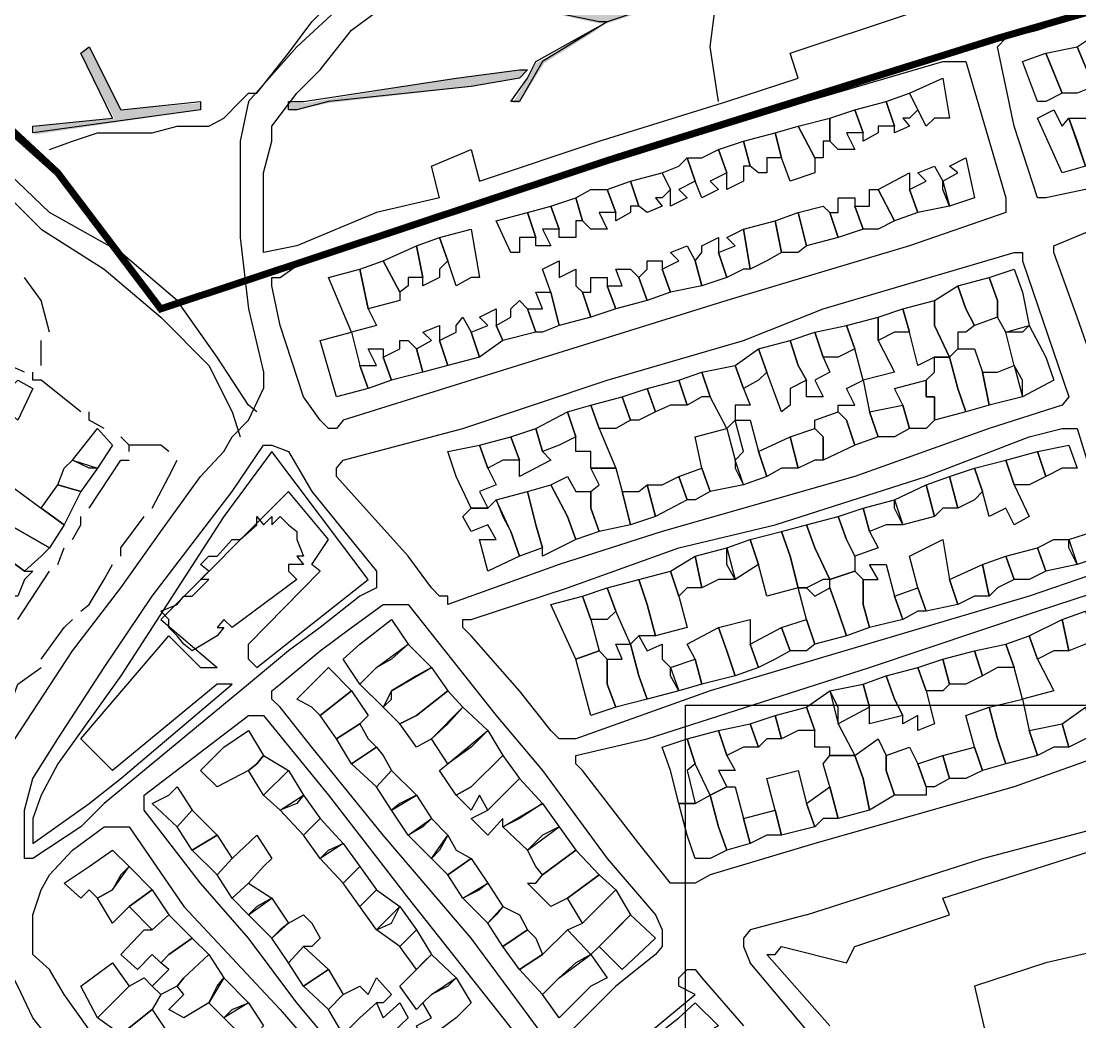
# Model space of a CAD drawing. Header units: millimetres. Extents: x -3588 to 75209, y -3737 to 38254.
# Drawn here: x 27799.5 to 27979.5, y 18723.9 to 18894.1 of the extents above; entities that cross this region are included whole.
import ezdxf

# ---------------------------------------------------------------- set-up
doc = ezdxf.new("R2010")
doc.units = ezdxf.units.MM
doc.layers.add('H', color=250, linetype='Continuous')
doc.layers.add('P', color=253, linetype='Continuous')

msp = doc.modelspace()

# ---------------------------------------------------------------- hatches: boundary and pattern name
at = {"layer": 'H', "linetype": 'Continuous'}
for points in [[(27868.094, 18900.499), (27872.047, 18900.499), (27897.733, 18895.138), (27900.566, 18895.138), (27918.058, 18900.499), (27937.262, 18906.149), (27938.671, 18906.149), (27944.032, 18906.149), (27946.576, 18906.149), (27960.116, 18907.269), (27977.912, 18910.085), (27984.681, 18911.51), (27988.634, 18911.51), (27987.226, 18910.085), (27968.309, 18907.269), (27956.163, 18906.149), (27945.44, 18904.724), (27938.671, 18906.149), (27937.262, 18906.149), (27919.466, 18900.499), (27899.141, 18893.714), (27888.419, 18886.944), (27884.194, 18880.175), (27883.058, 18880.175), (27885.602, 18884.4), (27887.011, 18886.944), (27899.141, 18893.714), (27897.733, 18893.714), (27872.047, 18899.363), (27868.094, 18899.363), (27868.094, 18900.499), (27868.094, 18900.499)], [(27801.759, 18874.813), (27801.759, 18876.222), (27815.314, 18877.63), (27809.665, 18888.352), (27811.073, 18889.761), (27816.434, 18879.038), (27829.989, 18880.175), (27829.989, 18879.038), (27801.759, 18874.813), (27801.759, 18874.813)], [(27844.953, 18879.038), (27844.953, 18880.175), (27847.769, 18880.175), (27873.455, 18884.4), (27884.194, 18885.824), (27885.602, 18885.824), (27884.194, 18884.4), (27876.288, 18882.991), (27851.722, 18880.175), (27846.361, 18879.038), (27844.953, 18879.038), (27844.953, 18879.038)]]:
    msp.add_hatch(color=256, dxfattribs=at).paths.add_polyline_path(points)

# ---------------------------------------------------------------- linework, layer by layer
msp.add_lwpolyline([(27912.41, 18777.795), (29501.621, 18777.795), (29501.621, 17962.799), (27912.41, 17962.799)], close=True)
at = {"layer": 'P'}
for points in [[(27924.843, 19065.914), (27924.843, 19063.369), (27922.299, 19052.359), (27915.241, 19024.144), (27908.456, 18995.625), (27903.094, 18972.484), (27899.141, 18956.384), (27897.733, 18946.798), (27896.325, 18942.845), (27892.372, 18936.06), (27885.602, 18926.473), (27873.455, 18912.918), (27861.037, 18903.316), (27846.361, 18889.761), (27838.167, 18880.447), (27836.759, 18873.677), (27836.759, 18857.305), (27838.167, 18845.174), (27840.712, 18834.436), (27840.712, 18831.619)], [(27870.639, 18864.075), (27869.23, 18869.436), (27876, 18872.269), (27877.408, 18866.907), (27897.733, 18873.677), (27919.466, 18880.447), (27931.613, 18884.4), (27930.205, 18888.641), (27950.529, 18895.41), (27957.299, 18897.955), (27961.54, 18899.363), (27983.273, 18906.149), (27985.817, 18902.196), (27985.817, 18900.771), (27995.404, 18904.724), (28010.367, 18908.965), (28019.681, 18911.51), (28038.598, 18918.279), (28048.2, 18921.096)], [(27973.671, 18864.075), (27972.262, 18864.075), (27968.309, 18876.222), (27965.493, 18889.761), (27966.901, 18891.185), (27972.262, 18892.593), (27992.587, 18899.363), (28019.681, 18907.557), (28041.414, 18914.326), (28051.017, 18916.871), (28052.153, 18916.871), (28053.561, 18915.735), (28063.163, 18892.593), (28063.163, 18891.185), (28061.739, 18891.185), (28061.739, 18889.761), (28041.414, 18884.4), (28006.142, 18873.677), (27980.44, 18865.499), (27973.671, 18864.075)], [(27987.226, 18910.085), (27968.309, 18907.557), (27956.163, 18906.149), (27945.168, 18904.724), (27938.382, 18906.149), (27936.974, 18906.149), (27919.466, 18900.771), (27899.141, 18894.002), (27888.131, 18887.232), (27884.194, 18880.447), (27882.77, 18880.447), (27885.602, 18884.4), (27887.011, 18887.232), (27899.141, 18894.002), (27897.733, 18894.002), (27872.047, 18899.363), (27867.806, 18899.363), (27867.806, 18900.771), (27867.806, 18900.771)], [(27804.303, 18872.269), (27808.256, 18873.677), (27812.481, 18875.085), (27816.434, 18875.085), (27821.795, 18875.085), (27826.036, 18876.222), (27831.398, 18876.222), (27833.942, 18877.63), (27836.759, 18880.447), (27838.167, 18881.871), (27839.592, 18881.871), (27844.953, 18888.641), (27848.906, 18894.002), (27854.267, 18899.363), (27861.037, 18903.316), (27862.445, 18904.724)], [(27870.639, 18864.075), (27859.916, 18861.546), (27846.361, 18855.897), (27840.712, 18854.761), (27840.712, 18858.714), (27840.712, 18862.666), (27840.712, 18868.316), (27842.12, 18873.677), (27842.12, 18876.222), (27846.361, 18881.871), (27850.314, 18885.824), (27855.675, 18892.593), (27866.686, 18900.771)], [(27918.058, 18880.447), (27916.649, 18889.761), (27918.058, 18900.771)], [(27983.273, 18884.4), (27981.865, 18882.991), (27979.032, 18889.761), (27983.273, 18892.593), (27985.817, 18884.4), (27983.273, 18884.4)], [(27801.471, 18875.085), (27801.471, 18876.222), (27815.026, 18877.63), (27809.665, 18888.641), (27811.073, 18889.761), (27816.434, 18879.038), (27829.989, 18880.447), (27829.989, 18879.038), (27801.471, 18875.085), (27801.471, 18875.085)], [(27979.032, 18881.871), (27976.487, 18881.871), (27973.671, 18888.641), (27979.032, 18889.761), (27981.865, 18882.991), (27979.032, 18881.871)], [(27973.671, 18880.447), (27972.262, 18880.447), (27969.718, 18887.232), (27973.671, 18888.641), (27976.487, 18881.871), (27973.671, 18880.447)], [(27851.722, 18824.85), (27850.314, 18826.258), (27847.481, 18830.211), (27843.544, 18842.342), (27842.12, 18849.111), (27842.12, 18850.536), (27843.544, 18850.536), (27847.481, 18853.352), (27865.278, 18858.714), (27889.555, 18866.907), (27911.288, 18873.677), (27933.021, 18880.447), (27956.163, 18887.232), (27957.299, 18887.232), (27958.707, 18887.232), (27960.116, 18887.232), (27966.901, 18864.075), (27966.901, 18861.546), (27950.529, 18855.897), (27919.466, 18846.583), (27876, 18833.028), (27854.267, 18826.258), (27853.131, 18824.85), (27851.722, 18824.85)], [(27844.953, 18879.038), (27844.953, 18880.447), (27847.481, 18880.447), (27873.455, 18884.4), (27884.194, 18885.824), (27885.602, 18885.824), (27884.194, 18884.4), (27876, 18882.991), (27851.722, 18880.447), (27846.361, 18879.038), (27844.953, 18879.038), (27844.953, 18879.038)], [(27954.754, 18877.63), (27953.346, 18876.222), (27951.938, 18879.038), (27950.529, 18881.871), (27956.163, 18884.4), (27957.299, 18877.63), (27954.754, 18877.63)], [(27950.529, 18877.63), (27949.393, 18877.63), (27950.529, 18876.222), (27947.985, 18875.085), (27947.985, 18876.222), (27946.576, 18880.447), (27950.529, 18881.871), (27951.938, 18879.038), (27950.529, 18877.63)], [(27839.592, 18827.666), (27838.167, 18828.787), (27832.806, 18836.981), (27826.036, 18846.583), (27816.434, 18854.761), (27804.303, 18861.546), (27796.109, 18869.436), (27793.293, 18880.447)], [(27941.215, 18875.085), (27939.791, 18875.085), (27941.215, 18872.269), (27938.382, 18872.269), (27936.974, 18873.677), (27936.974, 18877.63), (27941.215, 18879.038), (27942.623, 18875.085), (27941.215, 18875.085)], [(27946.576, 18876.222), (27945.168, 18876.222), (27945.168, 18875.085), (27942.623, 18873.677), (27942.623, 18875.085), (27941.215, 18879.038), (27946.576, 18880.447), (27947.985, 18876.222), (27946.576, 18876.222)], [(27979.032, 18873.677), (27980.44, 18869.436), (27976.487, 18868.316), (27972.262, 18877.63), (27975.079, 18879.038), (27976.487, 18876.222), (27977.624, 18877.63), (27979.032, 18873.677)], [(27936.974, 18873.677), (27935.838, 18873.677), (27935.838, 18870.86), (27934.43, 18870.86), (27931.613, 18876.222), (27936.974, 18877.63), (27936.974, 18873.677)], [(27979.032, 18877.63), (27980.44, 18877.63), (27981.865, 18876.222), (27983.273, 18876.222), (27985.817, 18870.86), (27980.44, 18869.436), (27977.624, 18877.63), (27979.032, 18877.63)], [(27934.43, 18870.86), (27934.43, 18868.316), (27930.205, 18866.907), (27928.78, 18870.86), (27927.66, 18875.085), (27931.613, 18876.222), (27934.43, 18870.86)], [(27922.299, 18869.436), (27922.299, 18868.316), (27922.299, 18866.907), (27919.466, 18865.499), (27919.466, 18868.316), (27918.058, 18872.269), (27922.299, 18873.677), (27923.419, 18869.436), (27922.299, 18869.436)], [(27927.66, 18870.86), (27926.252, 18870.86), (27926.252, 18868.316), (27924.843, 18868.316), (27923.419, 18869.436), (27922.299, 18873.677), (27927.66, 18875.085), (27928.78, 18870.86), (27927.66, 18870.86)], [(27915.241, 18870.86), (27918.058, 18872.269), (27919.466, 18868.316), (27916.649, 18866.907), (27918.058, 18865.499), (27915.241, 18864.075), (27914.105, 18866.907), (27912.697, 18870.86), (27915.241, 18870.86)], [(27911.288, 18869.436), (27912.697, 18870.86), (27914.105, 18866.907), (27911.288, 18865.499), (27912.697, 18864.075), (27909.88, 18862.666), (27909.88, 18865.499), (27908.456, 18868.316), (27911.288, 18869.436)], [(27956.163, 18865.499), (27956.163, 18866.907), (27958.707, 18868.316), (27957.299, 18869.436), (27960.116, 18870.86), (27961.54, 18864.075), (27957.299, 18862.666), (27956.163, 18865.499)], [(27793.293, 18868.316), (27802.895, 18858.714), (27813.618, 18851.944), (27823.22, 18843.75), (27831.398, 18835.572), (27835.351, 18827.666), (27836.759, 18823.425)], [(27908.456, 18864.075), (27907.335, 18864.075), (27908.456, 18862.666), (27905.927, 18861.546), (27904.519, 18862.666), (27903.094, 18866.907), (27908.456, 18868.316), (27909.88, 18865.499), (27908.456, 18864.075)], [(27950.529, 18865.499), (27951.938, 18861.546), (27947.985, 18860.122), (27945.168, 18865.499), (27950.529, 18868.316), (27950.529, 18865.499)], [(27956.163, 18866.907), (27957.299, 18862.666), (27951.938, 18861.546), (27950.529, 18865.499), (27953.346, 18866.907), (27951.938, 18868.316), (27954.754, 18869.436), (27956.163, 18866.907)], [(27904.519, 18862.666), (27903.094, 18862.666), (27903.094, 18861.546), (27900.566, 18860.122), (27900.566, 18861.546), (27899.141, 18865.499), (27903.094, 18866.907), (27904.519, 18862.666)], [(27896.325, 18865.499), (27899.141, 18865.499), (27900.566, 18861.546), (27897.733, 18861.546), (27899.141, 18858.714), (27896.325, 18858.714), (27894.916, 18860.122), (27893.78, 18864.075), (27896.325, 18865.499)], [(27945.168, 18858.714), (27942.623, 18858.714), (27941.215, 18862.666), (27943.744, 18862.666), (27943.744, 18865.499), (27945.168, 18865.499), (27947.985, 18860.122), (27945.168, 18858.714)], [(27889.555, 18858.714), (27888.131, 18858.714), (27889.555, 18855.897), (27887.011, 18855.897), (27887.011, 18857.305), (27885.602, 18861.546), (27889.555, 18862.666), (27890.963, 18858.714), (27889.555, 18858.714)], [(27893.78, 18860.122), (27893.78, 18857.305), (27890.963, 18857.305), (27890.963, 18858.714), (27889.555, 18862.666), (27893.78, 18864.075), (27894.916, 18860.122), (27893.78, 18860.122)], [(27936.974, 18861.546), (27938.382, 18857.305), (27933.021, 18855.897), (27931.613, 18861.546), (27935.838, 18862.666), (27936.974, 18861.546)], [(27941.215, 18862.666), (27942.623, 18858.714), (27938.382, 18857.305), (27936.974, 18861.546), (27938.382, 18861.546), (27938.382, 18864.075), (27941.215, 18864.075), (27941.215, 18862.666)], [(27885.602, 18857.305), (27884.194, 18857.305), (27884.194, 18854.761), (27882.77, 18854.761), (27880.241, 18860.122), (27885.602, 18861.546), (27887.011, 18857.305), (27885.602, 18857.305)], [(27931.613, 18854.761), (27928.78, 18854.761), (27927.66, 18860.122), (27931.613, 18861.546), (27933.021, 18855.897), (27931.613, 18854.761)], [(27926.252, 18853.352), (27923.419, 18851.944), (27922.299, 18858.714), (27927.66, 18860.122), (27928.78, 18854.761), (27926.252, 18853.352)], [(27870.639, 18851.944), (27870.639, 18850.536), (27867.806, 18849.111), (27867.806, 18850.536), (27866.686, 18855.897), (27870.639, 18857.305), (27872.047, 18853.352), (27870.639, 18851.944)], [(27876, 18850.536), (27873.455, 18849.111), (27872.047, 18853.352), (27870.639, 18857.305), (27876, 18858.714), (27877.408, 18850.536), (27876, 18850.536)], [(27918.058, 18854.761), (27919.466, 18850.536), (27915.241, 18849.111), (27914.105, 18853.352), (27915.241, 18854.761), (27915.241, 18855.897), (27918.058, 18857.305), (27918.058, 18854.761)], [(27922.299, 18851.944), (27919.466, 18850.536), (27918.058, 18854.761), (27920.89, 18855.897), (27919.466, 18857.305), (27922.299, 18858.714), (27923.419, 18851.944), (27922.299, 18851.944)], [(27983.273, 18831.619), (27979.032, 18843.75), (27975.079, 18854.761), (27975.079, 18855.897), (27981.865, 18858.714)], [(27866.686, 18850.536), (27865.278, 18850.536), (27865.278, 18849.111), (27863.869, 18847.991), (27861.037, 18853.352), (27866.686, 18855.897), (27867.806, 18850.536), (27866.686, 18850.536)], [(27914.105, 18853.352), (27915.241, 18849.111), (27909.88, 18847.991), (27908.456, 18851.944), (27911.288, 18853.352), (27909.88, 18854.761), (27912.697, 18855.897), (27914.105, 18853.352)], [(27872.047, 18796.331), (27870.639, 18796.331), (27869.23, 18797.739), (27865.278, 18803.101), (27853.131, 18816.656), (27853.131, 18818.064), (27854.267, 18819.472), (27874.592, 18824.85), (27899.141, 18833.028), (27922.299, 18839.797), (27935.838, 18845.174), (27968.309, 18854.761), (27969.718, 18854.761), (27969.718, 18853.352), (27977.624, 18830.211), (27976.487, 18828.787), (27964.068, 18824.85), (27941.215, 18816.656), (27908.456, 18807.342), (27890.963, 18801.692), (27872.047, 18794.923), (27872.047, 18796.331)], [(27858.492, 18845.174), (27859.916, 18842.342), (27855.675, 18841.222), (27851.722, 18850.536), (27857.084, 18851.944), (27858.492, 18845.174)], [(27863.869, 18847.991), (27863.869, 18846.583), (27858.492, 18845.174), (27857.084, 18851.944), (27861.037, 18853.352), (27863.869, 18847.991)], [(27893.78, 18849.111), (27894.916, 18847.991), (27896.325, 18843.75), (27890.963, 18842.342), (27889.555, 18847.991), (27888.131, 18851.944), (27890.963, 18853.352), (27890.963, 18850.536), (27893.78, 18851.944), (27893.78, 18849.111)], [(27904.519, 18850.536), (27905.927, 18846.583), (27900.566, 18845.174), (27899.141, 18849.111), (27901.686, 18849.111), (27900.566, 18851.944), (27903.094, 18851.944), (27904.519, 18850.536)], [(27908.456, 18851.944), (27909.88, 18847.991), (27905.927, 18846.583), (27904.519, 18850.536), (27905.927, 18851.944), (27905.927, 18853.352), (27908.456, 18853.352), (27908.456, 18851.944)], [(27969.718, 18841.222), (27966.901, 18841.222), (27965.493, 18843.75), (27965.493, 18846.583), (27964.068, 18850.536), (27968.309, 18851.944), (27969.718, 18847.991), (27970.854, 18842.342), (27969.718, 18841.222)], [(27804.303, 18841.222), (27802.895, 18846.583), (27800.062, 18850.536)], [(27899.141, 18849.111), (27900.566, 18845.174), (27896.325, 18843.75), (27894.916, 18847.991), (27896.325, 18847.991), (27896.325, 18850.536), (27899.141, 18850.536), (27899.141, 18849.111)], [(27965.493, 18846.583), (27965.493, 18843.75), (27961.54, 18842.342), (27960.116, 18845.174), (27958.707, 18849.111), (27964.068, 18850.536), (27965.493, 18846.583)], [(27960.116, 18841.222), (27958.707, 18841.222), (27958.707, 18838.389), (27957.299, 18836.981), (27954.754, 18842.342), (27954.754, 18846.583), (27958.707, 18849.111), (27960.116, 18845.174), (27961.54, 18842.342), (27960.116, 18841.222)], [(27885.602, 18845.174), (27887.011, 18841.222), (27881.361, 18839.797), (27880.241, 18842.342), (27882.77, 18843.75), (27882.77, 18845.174), (27884.194, 18846.583), (27885.602, 18845.174)], [(27888.131, 18841.222), (27887.011, 18841.222), (27885.602, 18845.174), (27888.131, 18845.174), (27887.011, 18847.991), (27889.555, 18847.991), (27890.963, 18842.342), (27888.131, 18841.222)], [(27954.754, 18842.342), (27957.299, 18836.981), (27954.754, 18836.981), (27951.938, 18835.572), (27950.529, 18841.222), (27949.393, 18845.174), (27954.754, 18846.583), (27954.754, 18842.342)], [(27880.241, 18842.342), (27881.361, 18839.797), (27877.408, 18836.981), (27876, 18841.222), (27878.817, 18842.342), (27877.408, 18843.75), (27880.241, 18845.174), (27880.241, 18842.342)], [(27947.985, 18841.222), (27945.168, 18839.797), (27945.168, 18843.75), (27949.393, 18845.174), (27950.529, 18841.222), (27947.985, 18841.222)], [(27876, 18841.222), (27877.408, 18836.981), (27872.047, 18835.572), (27870.639, 18839.797), (27873.455, 18841.222), (27873.455, 18842.342), (27874.592, 18843.75), (27876, 18841.222)], [(27945.168, 18839.797), (27947.985, 18834.436), (27942.623, 18833.028), (27941.215, 18838.389), (27939.791, 18842.342), (27945.168, 18843.75), (27945.168, 18839.797)], [(27857.084, 18835.572), (27858.492, 18831.619), (27853.131, 18830.211), (27850.314, 18839.797), (27855.675, 18841.222), (27857.084, 18835.572)], [(27870.639, 18839.797), (27872.047, 18835.572), (27867.806, 18834.436), (27866.686, 18838.389), (27869.23, 18839.797), (27867.806, 18841.222), (27870.639, 18842.342), (27870.639, 18839.797)], [(27935.838, 18836.981), (27936.974, 18834.436), (27934.43, 18833.028), (27935.838, 18830.211), (27933.021, 18830.211), (27933.021, 18833.028), (27931.613, 18835.572), (27930.205, 18839.797), (27934.43, 18841.222), (27935.838, 18836.981)], [(27938.382, 18836.981), (27935.838, 18836.981), (27934.43, 18841.222), (27939.791, 18842.342), (27941.215, 18838.389), (27938.382, 18836.981)], [(27969.718, 18833.028), (27968.309, 18835.572), (27966.901, 18841.222), (27970.854, 18842.342), (27973.671, 18836.981), (27975.079, 18833.028), (27969.718, 18830.211), (27969.718, 18833.028)], [(27802.895, 18835.572), (27802.895, 18836.981), (27802.895, 18839.797)], [(27866.686, 18838.389), (27867.806, 18834.436), (27862.445, 18833.028), (27861.037, 18836.981), (27863.869, 18838.389), (27863.869, 18839.797), (27865.278, 18839.797), (27866.686, 18838.389)], [(27926.252, 18834.436), (27924.843, 18838.389), (27930.205, 18839.797), (27931.613, 18835.572), (27933.021, 18833.028), (27930.205, 18831.619), (27930.205, 18828.787), (27928.78, 18827.666), (27926.252, 18834.436)], [(27861.037, 18836.981), (27862.445, 18833.028), (27858.492, 18831.619), (27857.084, 18835.572), (27859.916, 18835.572), (27858.492, 18838.389), (27861.037, 18838.389), (27861.037, 18836.981)], [(27924.843, 18833.028), (27922.299, 18831.619), (27920.89, 18835.572), (27924.843, 18838.389), (27926.252, 18834.436), (27924.843, 18833.028)], [(27962.948, 18834.436), (27964.068, 18828.787), (27960.116, 18827.666), (27958.707, 18831.619), (27957.299, 18836.981), (27958.707, 18838.389), (27961.54, 18838.389), (27962.948, 18834.436)], [(27958.707, 18831.619), (27960.116, 18827.666), (27954.754, 18826.258), (27954.754, 18830.211), (27953.346, 18830.211), (27953.346, 18833.028), (27954.754, 18834.436), (27954.754, 18836.981), (27957.299, 18836.981), (27958.707, 18831.619)], [(27800.062, 18834.436), (27797.518, 18835.572)], [(27801.471, 18833.028), (27801.471, 18834.436)], [(27801.471, 18833.028), (27801.471, 18834.436)], [(27915.241, 18830.211), (27912.697, 18828.787), (27911.288, 18833.028), (27915.241, 18834.436), (27916.649, 18830.211), (27915.241, 18830.211)], [(27922.299, 18831.619), (27923.419, 18828.787), (27920.89, 18828.787), (27920.89, 18826.258), (27919.466, 18824.85), (27916.649, 18830.211), (27915.241, 18834.436), (27920.89, 18835.572), (27922.299, 18831.619)], [(27965.493, 18834.436), (27968.309, 18835.572), (27969.718, 18830.211), (27964.068, 18828.787), (27962.948, 18834.436), (27965.493, 18834.436)], [(27797.518, 18831.619), (27798.942, 18833.028), (27801.471, 18831.619), (27798.942, 18826.258), (27796.109, 18828.787), (27797.518, 18831.619)], [(27809.665, 18827.666), (27802.895, 18833.028), (27801.471, 18833.028)], [(27909.88, 18828.787), (27907.335, 18827.666), (27905.927, 18831.619), (27911.288, 18833.028), (27912.697, 18828.787), (27909.88, 18828.787)], [(27943.744, 18827.666), (27945.168, 18823.425), (27941.215, 18822.017), (27939.791, 18826.258), (27938.382, 18827.666), (27938.382, 18828.787), (27941.215, 18828.787), (27939.791, 18831.619), (27942.623, 18833.028), (27943.744, 18827.666)], [(27953.346, 18824.85), (27950.529, 18824.85), (27949.393, 18828.787), (27947.985, 18831.619), (27953.346, 18833.028), (27953.346, 18830.211), (27954.754, 18830.211), (27954.754, 18826.258), (27953.346, 18824.85)], [(27833.942, 18820.897), (27835.351, 18823.425), (27838.167, 18826.258), (27840.712, 18831.619)], [(27904.519, 18826.258), (27903.094, 18826.258), (27901.686, 18830.211), (27905.927, 18831.619), (27907.335, 18827.666), (27904.519, 18826.258)], [(27897.733, 18824.85), (27900.566, 18818.064), (27896.325, 18818.064), (27896.325, 18820.897), (27893.78, 18820.897), (27893.78, 18823.425), (27892.372, 18827.666), (27896.325, 18828.787), (27897.733, 18824.85)], [(27900.566, 18824.85), (27897.733, 18824.85), (27896.325, 18828.787), (27901.686, 18830.211), (27903.094, 18826.258), (27900.566, 18824.85)], [(27947.985, 18823.425), (27945.168, 18823.425), (27943.744, 18827.666), (27949.393, 18828.787), (27950.529, 18824.85), (27947.985, 18823.425)], [(27813.618, 18824.85), (27811.073, 18826.258), (27811.073, 18827.666)], [(27890.963, 18822.017), (27888.131, 18820.897), (27887.011, 18824.85), (27892.372, 18827.666), (27893.78, 18823.425), (27890.963, 18822.017)], [(27939.791, 18826.258), (27941.215, 18822.017), (27935.838, 18819.472), (27935.838, 18823.425), (27934.43, 18824.85), (27934.43, 18826.258), (27938.382, 18827.666), (27939.791, 18826.258)], [(27811.073, 18818.064), (27808.256, 18819.472), (27812.481, 18824.85), (27815.026, 18822.017), (27812.481, 18818.064), (27811.073, 18818.064)], [(27892.372, 18772.053), (27890.963, 18772.053), (27889.555, 18773.462), (27884.194, 18780.247), (27876, 18789.562), (27874.592, 18790.97), (27874.592, 18792.378), (27876, 18792.378), (27892.372, 18797.739), (27911.288, 18804.525), (27927.66, 18808.462), (27953.346, 18816.656), (27970.854, 18823.425), (27976.487, 18824.85), (27977.624, 18824.85), (27979.032, 18824.85), (27984.393, 18807.342)], [(27888.131, 18820.897), (27889.555, 18819.472), (27884.194, 18816.656), (27884.194, 18819.472), (27882.77, 18823.425), (27887.011, 18824.85), (27888.131, 18820.897)], [(27920.89, 18818.064), (27922.299, 18815.247), (27916.649, 18814.111), (27915.241, 18818.064), (27914.105, 18823.425), (27919.466, 18824.85), (27920.89, 18819.472), (27920.89, 18818.064)], [(27924.843, 18820.897), (27926.252, 18816.656), (27922.299, 18815.247), (27920.89, 18819.472), (27922.299, 18820.897), (27920.89, 18826.258), (27923.419, 18826.258), (27924.843, 18820.897)], [(27934.43, 18819.472), (27931.613, 18818.064), (27930.205, 18823.425), (27934.43, 18824.85), (27935.838, 18823.425), (27935.838, 18819.472), (27934.43, 18819.472)], [(27817.842, 18820.897), (27817.842, 18822.017), (27816.434, 18823.425)], [(27881.361, 18819.472), (27878.817, 18818.064), (27877.408, 18822.017), (27882.77, 18823.425), (27884.194, 18819.472), (27881.361, 18819.472)], [(27928.78, 18818.064), (27926.252, 18816.656), (27924.843, 18820.897), (27930.205, 18823.425), (27931.613, 18818.064), (27928.78, 18818.064)], [(27801.471, 18751.729), (27800.062, 18751.729), (27800.062, 18753.137), (27800.062, 18754.273), (27800.062, 18759.923), (27801.471, 18765.284), (27805.712, 18772.053), (27813.618, 18784.2), (27821.795, 18796.331), (27835.351, 18814.111), (27840.712, 18822.017), (27842.12, 18822.017), (27844.953, 18820.897), (27848.906, 18814.111), (27859.916, 18800.572), (27859.916, 18799.148), (27859.916, 18797.739), (27857.084, 18796.331), (27850.314, 18790.97), (27844.953, 18787.017), (27838.167, 18781.368), (27821.795, 18767.812), (27813.618, 18761.043), (27809.665, 18757.09), (27801.471, 18751.729)], [(27824.628, 18820.897), (27823.22, 18822.017), (27821.795, 18822.017), (27817.842, 18822.017)], [(27878.817, 18818.064), (27880.241, 18815.247), (27877.408, 18814.111), (27878.817, 18811.295), (27876, 18811.295), (27873.455, 18816.656), (27872.047, 18820.897), (27877.408, 18822.017), (27878.817, 18818.064)], [(27976.487, 18818.064), (27973.671, 18816.656), (27972.262, 18820.897), (27977.624, 18822.017), (27979.032, 18818.064), (27976.487, 18818.064)], [(27793.293, 18748.912), (27793.293, 18750.32), (27793.293, 18758.498), (27794.701, 18762.451), (27797.518, 18770.645), (27808.256, 18787.017), (27816.434, 18797.739), (27823.22, 18807.342), (27829.989, 18816.656), (27833.942, 18820.897)], [(27839.592, 18784.2), (27858.492, 18799.148), (27842.12, 18820.897), (27833.942, 18809.886), (27816.434, 18782.776), (27805.712, 18767.812), (27802.895, 18762.451), (27801.471, 18758.498), (27801.471, 18754.273), (27811.073, 18761.043), (27816.434, 18765.284), (27835.351, 18781.368)], [(27806.832, 18818.064), (27808.256, 18819.472), (27812.481, 18818.064), (27809.665, 18814.111), (27805.712, 18815.247), (27806.832, 18818.064)], [(27811.073, 18811.295), (27816.434, 18819.472), (27817.842, 18819.472)], [(27821.795, 18811.295), (27824.628, 18816.656), (27826.036, 18819.472)], [(27968.309, 18815.247), (27970.854, 18809.886), (27968.309, 18808.462), (27966.901, 18811.295), (27964.068, 18809.886), (27962.948, 18814.111), (27961.54, 18818.064), (27966.901, 18819.472), (27968.309, 18815.247)], [(27970.854, 18815.247), (27968.309, 18815.247), (27966.901, 18819.472), (27972.262, 18820.897), (27973.671, 18816.656), (27970.854, 18815.247)], [(27896.325, 18811.295), (27896.325, 18814.111), (27897.733, 18815.247), (27896.325, 18818.064), (27900.566, 18818.064), (27901.686, 18814.111), (27903.094, 18808.462), (27897.733, 18807.342), (27896.325, 18811.295)], [(27914.105, 18812.703), (27912.697, 18812.703), (27911.288, 18816.656), (27915.241, 18818.064), (27916.649, 18814.111), (27914.105, 18812.703)], [(27961.54, 18812.703), (27958.707, 18811.295), (27957.299, 18816.656), (27961.54, 18818.064), (27962.948, 18814.111), (27961.54, 18812.703)], [(27896.325, 18812.703), (27896.325, 18811.295), (27897.733, 18807.342), (27893.78, 18805.933), (27892.372, 18809.886), (27889.555, 18815.247), (27892.372, 18816.656), (27893.78, 18814.111), (27896.325, 18814.111), (27896.325, 18812.703)], [(27908.456, 18815.247), (27911.288, 18816.656), (27912.697, 18812.703), (27907.335, 18809.886), (27905.927, 18815.247), (27908.456, 18815.247)], [(27956.163, 18811.295), (27954.754, 18809.886), (27953.346, 18815.247), (27957.299, 18816.656), (27958.707, 18811.295), (27956.163, 18811.295)], [(27802.895, 18811.295), (27806.832, 18808.462), (27804.303, 18804.525), (27797.518, 18808.462), (27794.701, 18811.295), (27797.518, 18815.247), (27802.895, 18811.295)], [(27808.256, 18811.295), (27806.832, 18808.462), (27802.895, 18811.295), (27805.712, 18815.247), (27809.665, 18814.111), (27808.256, 18811.295)], [(27839.592, 18784.2), (27838.167, 18785.609), (27838.167, 18788.137), (27850.314, 18800.572), (27848.906, 18801.692), (27851.722, 18805.933), (27844.953, 18814.111), (27823.22, 18792.378), (27832.806, 18784.2)], [(27887.011, 18808.462), (27888.131, 18804.525), (27884.194, 18803.101), (27882.77, 18807.342), (27880.241, 18812.703), (27885.602, 18814.111), (27887.011, 18808.462)], [(27890.963, 18804.525), (27888.131, 18803.101), (27888.131, 18804.525), (27887.011, 18808.462), (27885.602, 18814.111), (27889.555, 18815.247), (27892.372, 18809.886), (27893.78, 18805.933), (27890.963, 18804.525)], [(27904.519, 18814.111), (27905.927, 18815.247), (27907.335, 18809.886), (27903.094, 18808.462), (27901.686, 18814.111), (27904.519, 18814.111)], [(27947.985, 18811.295), (27947.985, 18812.703), (27953.346, 18815.247), (27954.754, 18809.886), (27949.393, 18808.462), (27947.985, 18811.295)], [(27881.361, 18809.886), (27882.77, 18807.342), (27884.194, 18803.101), (27878.817, 18800.572), (27877.408, 18805.933), (27880.241, 18805.933), (27878.817, 18808.462), (27876, 18807.342), (27874.592, 18809.886), (27876, 18811.295), (27878.817, 18811.295), (27880.241, 18812.703), (27881.361, 18809.886)], [(27946.576, 18808.462), (27943.744, 18807.342), (27942.623, 18811.295), (27947.985, 18812.703), (27949.393, 18808.462), (27946.576, 18808.462)], [(27939.791, 18805.933), (27938.382, 18809.886), (27942.623, 18811.295), (27943.744, 18807.342), (27945.168, 18804.525), (27941.215, 18803.101), (27939.791, 18805.933)], [(27808.256, 18805.933), (27809.665, 18808.462), (27809.665, 18809.886)], [(27816.434, 18803.101), (27816.434, 18804.525), (27820.387, 18809.886)], [(27826.036, 18794.923), (27827.157, 18796.331), (27828.581, 18796.331), (27831.398, 18799.148), (27829.989, 18799.148), (27831.398, 18800.572), (27829.989, 18801.692), (27831.398, 18803.101), (27832.806, 18803.101), (27835.351, 18805.933), (27836.759, 18805.933), (27839.592, 18808.462), (27839.592, 18809.886), (27840.712, 18808.462), (27842.12, 18809.886), (27842.12, 18808.462), (27843.544, 18809.886), (27844.953, 18808.462), (27846.361, 18807.342), (27846.361, 18805.933), (27847.481, 18803.101), (27846.361, 18803.101), (27847.481, 18801.692), (27846.361, 18801.692), (27844.953, 18801.692), (27844.953, 18800.572), (27846.361, 18799.148), (27835.351, 18790.97), (27833.942, 18792.378), (27832.806, 18790.97), (27833.942, 18790.97), (27832.806, 18789.562), (27828.581, 18787.017), (27827.157, 18788.137), (27826.036, 18789.562), (27824.628, 18790.97), (27824.628, 18792.378), (27823.22, 18793.787), (27826.036, 18794.923)], [(27939.791, 18805.933), (27941.215, 18803.101), (27941.215, 18800.572), (27936.974, 18799.148), (27934.43, 18804.525), (27933.021, 18808.462), (27938.382, 18809.886), (27939.791, 18805.933)], [(27800.062, 18799.148), (27798.942, 18796.331), (27797.518, 18796.331), (27792.157, 18800.572), (27789.34, 18803.101), (27792.157, 18807.342), (27794.701, 18804.525), (27800.062, 18800.572), (27801.471, 18800.572), (27800.062, 18799.148)], [(27802.895, 18803.101), (27800.062, 18800.572), (27794.701, 18804.525), (27797.518, 18808.462), (27804.303, 18804.525), (27802.895, 18803.101)], [(27924.843, 18801.692), (27923.419, 18805.933), (27928.78, 18807.342), (27930.205, 18803.101), (27931.613, 18797.739), (27926.252, 18796.331), (27924.843, 18801.692)], [(27935.838, 18799.148), (27933.021, 18797.739), (27931.613, 18797.739), (27930.205, 18803.101), (27928.78, 18807.342), (27933.021, 18808.462), (27934.43, 18804.525), (27936.974, 18799.148), (27935.838, 18799.148)], [(27977.624, 18804.525), (27977.624, 18805.933), (27981.865, 18807.342), (27983.273, 18803.101), (27979.032, 18801.692), (27977.624, 18804.525)], [(27919.466, 18801.692), (27919.466, 18804.525), (27923.419, 18805.933), (27924.843, 18801.692), (27920.89, 18799.148), (27919.466, 18801.692)], [(27951.938, 18797.739), (27950.529, 18803.101), (27956.163, 18805.933), (27957.299, 18799.148), (27958.707, 18794.923), (27953.346, 18793.787), (27951.938, 18797.739)], [(27975.079, 18805.933), (27977.624, 18805.933), (27979.032, 18801.692), (27973.671, 18800.572), (27972.262, 18804.525), (27975.079, 18805.933)], [(27805.712, 18801.692), (27806.832, 18804.525)], [(27918.058, 18799.148), (27915.241, 18797.739), (27914.105, 18803.101), (27919.466, 18804.525), (27920.89, 18799.148), (27918.058, 18799.148)], [(27970.854, 18799.148), (27968.309, 18799.148), (27966.901, 18803.101), (27972.262, 18804.525), (27973.671, 18800.572), (27970.854, 18799.148)], [(27809.665, 18793.787), (27811.073, 18794.923), (27813.618, 18799.148), (27815.026, 18801.692)], [(27912.697, 18797.739), (27911.288, 18796.331), (27909.88, 18800.572), (27914.105, 18803.101), (27915.241, 18797.739), (27912.697, 18797.739)], [(27947.985, 18796.331), (27949.393, 18792.378), (27943.744, 18790.97), (27942.623, 18794.923), (27942.623, 18799.148), (27945.168, 18799.148), (27943.744, 18801.692), (27946.576, 18801.692), (27947.985, 18796.331)], [(27961.54, 18796.331), (27958.707, 18794.923), (27957.299, 18799.148), (27962.948, 18801.692), (27964.068, 18796.331), (27961.54, 18796.331)], [(27965.493, 18797.739), (27964.068, 18796.331), (27962.948, 18801.692), (27966.901, 18803.101), (27968.309, 18799.148), (27965.493, 18797.739)], [(27798.942, 18792.378), (27804.303, 18800.572)], [(27983.273, 18800.572), (27970.854, 18796.331), (27916.649, 18780.247), (27893.78, 18772.053), (27892.372, 18772.053)], [(27905.927, 18794.923), (27904.519, 18799.148), (27909.88, 18800.572), (27911.288, 18796.331), (27912.697, 18790.97), (27907.335, 18789.562), (27905.927, 18794.923)], [(27942.623, 18799.148), (27942.623, 18794.923), (27943.744, 18790.97), (27939.791, 18789.562), (27938.382, 18793.787), (27936.974, 18797.739), (27936.974, 18799.148), (27941.215, 18800.572), (27942.623, 18799.148)], [(27905.927, 18794.923), (27907.335, 18789.562), (27904.519, 18789.562), (27903.094, 18788.137), (27900.566, 18793.787), (27899.141, 18797.739), (27904.519, 18799.148), (27905.927, 18794.923)], [(27896.325, 18792.378), (27897.733, 18787.017), (27893.78, 18785.609), (27889.555, 18794.923), (27894.916, 18796.331), (27896.325, 18792.378)], [(27911.288, 18747.488), (27909.88, 18747.488), (27904.519, 18754.273), (27894.916, 18766.692), (27893.78, 18767.812), (27893.78, 18769.237), (27905.927, 18772.053), (27943.744, 18784.2), (27972.262, 18793.787), (27984.393, 18797.739)], [(27899.141, 18792.378), (27896.325, 18792.378), (27894.916, 18796.331), (27899.141, 18797.739), (27900.566, 18793.787), (27899.141, 18792.378)], [(27933.021, 18792.378), (27931.613, 18797.739), (27933.021, 18797.739), (27934.43, 18796.331), (27936.974, 18797.739), (27938.382, 18793.787), (27939.791, 18789.562), (27934.43, 18788.137), (27933.021, 18792.378)], [(27951.938, 18793.787), (27949.393, 18792.378), (27947.985, 18796.331), (27951.938, 18797.739), (27953.346, 18793.787), (27951.938, 18793.787)], [(27888.131, 18721.802), (27876, 18738.174), (27861.037, 18755.682), (27848.906, 18770.645), (27843.544, 18777.415), (27842.12, 18778.823), (27842.12, 18780.247), (27843.544, 18781.368), (27850.314, 18787.017), (27855.675, 18790.97), (27861.037, 18794.923), (27862.445, 18794.923), (27863.869, 18794.923), (27865.278, 18794.923), (27880.241, 18776.006), (27888.131, 18766.692), (27899.141, 18751.729), (27907.335, 18742.127), (27908.456, 18739.598), (27908.456, 18738.174), (27908.456, 18736.765), (27907.335, 18735.357), (27900.566, 18729.996), (27892.372, 18721.802)], [(27980.44, 18788.137), (27977.624, 18787.017), (27976.487, 18792.378), (27980.44, 18793.787), (27981.865, 18788.137), (27980.44, 18788.137)], [(27802.895, 18785.609), (27806.832, 18790.97), (27808.256, 18792.378)], [(27862.445, 18785.609), (27859.916, 18784.2), (27857.084, 18781.368), (27854.267, 18785.609), (27857.084, 18788.137), (27862.445, 18792.378), (27865.278, 18788.137), (27862.445, 18785.609)], [(27919.466, 18787.017), (27920.89, 18782.776), (27915.241, 18781.368), (27914.105, 18785.609), (27912.697, 18788.137), (27918.058, 18790.97), (27919.466, 18787.017)], [(27923.419, 18788.137), (27924.843, 18784.2), (27920.89, 18782.776), (27919.466, 18787.017), (27918.058, 18790.97), (27923.419, 18792.378), (27923.419, 18788.137)], [(27927.66, 18785.609), (27924.843, 18784.2), (27923.419, 18788.137), (27928.78, 18790.97), (27930.205, 18787.017), (27927.66, 18785.609)], [(27933.021, 18787.017), (27930.205, 18787.017), (27928.78, 18790.97), (27933.021, 18792.378), (27934.43, 18788.137), (27933.021, 18787.017)], [(27975.079, 18787.017), (27972.262, 18785.609), (27970.854, 18789.562), (27976.487, 18792.378), (27977.624, 18787.017), (27975.079, 18787.017)], [(27835.351, 18781.368), (27832.806, 18781.368), (27815.026, 18766.692), (27809.665, 18772.053), (27824.628, 18789.562), (27829.989, 18784.2), (27832.806, 18784.2)], [(27908.456, 18785.609), (27909.88, 18784.2), (27911.288, 18780.247), (27905.927, 18778.823), (27904.519, 18782.776), (27903.094, 18788.137), (27904.519, 18789.562), (27905.927, 18787.017), (27908.456, 18788.137), (27908.456, 18785.609)], [(27972.262, 18785.609), (27975.079, 18780.247), (27969.718, 18778.823), (27968.309, 18784.2), (27966.901, 18788.137), (27970.854, 18789.562), (27972.262, 18785.609)], [(27866.686, 18782.776), (27862.445, 18780.247), (27861.037, 18777.415), (27857.084, 18781.368), (27859.916, 18784.2), (27865.278, 18788.137), (27869.23, 18784.2), (27866.686, 18782.776)], [(27904.519, 18782.776), (27905.927, 18778.823), (27900.566, 18777.415), (27899.141, 18781.368), (27899.141, 18785.609), (27901.686, 18785.609), (27900.566, 18788.137), (27903.094, 18788.137), (27904.519, 18782.776)], [(27965.493, 18784.2), (27962.948, 18782.776), (27961.54, 18787.017), (27966.901, 18788.137), (27968.309, 18784.2), (27965.493, 18784.2)], [(27899.141, 18785.609), (27899.141, 18781.368), (27900.566, 18777.415), (27896.325, 18776.006), (27893.78, 18785.609), (27897.733, 18787.017), (27899.141, 18785.609)], [(27909.88, 18782.776), (27909.88, 18784.2), (27914.105, 18785.609), (27915.241, 18781.368), (27911.288, 18780.247), (27909.88, 18782.776)], [(27956.163, 18780.247), (27953.346, 18780.247), (27951.938, 18784.2), (27956.163, 18785.609), (27957.299, 18781.368), (27956.163, 18780.247)], [(27960.116, 18781.368), (27957.299, 18781.368), (27956.163, 18785.609), (27961.54, 18787.017), (27962.948, 18782.776), (27960.116, 18781.368)], [(27797.518, 18777.415), (27798.942, 18781.368), (27802.895, 18784.2)], [(27848.906, 18777.415), (27846.361, 18778.823), (27851.722, 18784.2), (27855.675, 18780.247), (27850.314, 18776.006), (27848.906, 18777.415)], [(27862.445, 18778.823), (27862.445, 18780.247), (27869.23, 18784.2), (27872.047, 18780.247), (27866.686, 18776.006), (27863.869, 18774.598), (27861.037, 18777.415), (27862.445, 18778.823)], [(27953.346, 18780.247), (27954.754, 18774.598), (27951.938, 18773.462), (27951.938, 18776.006), (27949.393, 18774.598), (27949.393, 18776.006), (27947.985, 18778.823), (27946.576, 18782.776), (27951.938, 18784.2), (27953.346, 18780.247)], [(27947.985, 18778.823), (27949.393, 18776.006), (27943.744, 18774.598), (27943.744, 18777.415), (27942.623, 18781.368), (27946.576, 18782.776), (27947.985, 18778.823)], [(27857.084, 18774.598), (27853.131, 18772.053), (27850.314, 18776.006), (27855.675, 18780.247), (27858.492, 18776.006), (27857.084, 18774.598)], [(27872.047, 18774.598), (27869.23, 18772.053), (27866.686, 18770.645), (27863.869, 18774.598), (27866.686, 18776.006), (27872.047, 18780.247), (27874.592, 18777.415), (27872.047, 18774.598)], [(27934.43, 18773.462), (27933.021, 18777.415), (27936.974, 18780.247), (27938.382, 18774.598), (27941.215, 18769.237), (27936.974, 18769.237), (27936.974, 18770.645), (27934.43, 18770.645), (27934.43, 18773.462)], [(27938.382, 18777.415), (27936.974, 18780.247), (27942.623, 18781.368), (27943.744, 18777.415), (27938.382, 18774.598), (27938.382, 18777.415)], [(27970.854, 18773.462), (27972.262, 18769.237), (27966.901, 18767.812), (27965.493, 18772.053), (27964.068, 18777.415), (27969.718, 18778.823), (27970.854, 18773.462)], [(27876, 18770.645), (27872.047, 18767.812), (27869.23, 18772.053), (27874.592, 18777.415), (27878.817, 18773.462), (27876, 18770.645)], [(27931.613, 18773.462), (27928.78, 18772.053), (27927.66, 18776.006), (27933.021, 18777.415), (27934.43, 18773.462), (27931.613, 18773.462)], [(27965.493, 18772.053), (27966.901, 18767.812), (27962.948, 18766.692), (27961.54, 18770.645), (27960.116, 18776.006), (27964.068, 18777.415), (27965.493, 18772.053)], [(27980.44, 18772.053), (27977.624, 18770.645), (27976.487, 18774.598), (27980.44, 18777.415), (27981.865, 18772.053), (27980.44, 18772.053)], [(27863.869, 18706.838), (27861.037, 18709.671), (27846.361, 18727.163), (27838.167, 18738.174), (27829.989, 18747.488), (27820.387, 18759.923), (27820.387, 18761.043), (27820.387, 18762.451), (27838.167, 18776.006), (27839.592, 18776.006), (27840.712, 18776.006), (27851.722, 18762.451), (27865.278, 18744.959), (27881.361, 18724.634), (27885.602, 18719.273), (27887.011, 18719.273), (27885.602, 18717.849), (27880.241, 18719.273), (27867.806, 18709.671), (27867.806, 18705.718), (27869.23, 18704.31), (27867.806, 18702.901), (27866.686, 18702.901), (27863.869, 18706.838)], [(27858.492, 18772.053), (27859.916, 18770.645), (27855.675, 18767.812), (27853.131, 18772.053), (27857.084, 18774.598), (27858.492, 18772.053)], [(27922.299, 18770.645), (27919.466, 18769.237), (27918.058, 18773.462), (27923.419, 18774.598), (27924.843, 18770.645), (27922.299, 18770.645)], [(27926.252, 18772.053), (27924.843, 18770.645), (27923.419, 18774.598), (27927.66, 18776.006), (27928.78, 18772.053), (27926.252, 18772.053)], [(27975.079, 18770.645), (27972.262, 18769.237), (27970.854, 18773.462), (27976.487, 18774.598), (27977.624, 18770.645), (27975.079, 18770.645)], [(27839.592, 18767.812), (27838.167, 18766.692), (27832.806, 18763.876), (27829.989, 18766.692), (27833.942, 18770.645), (27838.167, 18773.462), (27840.712, 18769.237), (27839.592, 18767.812)], [(27872.047, 18767.812), (27878.817, 18773.462), (27881.361, 18769.237), (27876, 18763.876), (27873.455, 18762.451), (27870.639, 18766.692), (27872.047, 18767.812)], [(27919.466, 18769.237), (27920.89, 18766.692), (27918.058, 18766.692), (27919.466, 18763.876), (27916.649, 18762.451), (27914.105, 18767.812), (27912.697, 18772.053), (27918.058, 18773.462), (27919.466, 18769.237)], [(27914.105, 18767.812), (27912.697, 18766.692), (27914.105, 18761.043), (27911.288, 18761.043), (27909.88, 18766.692), (27908.456, 18770.645), (27912.697, 18772.053), (27914.105, 18767.812)], [(27991.179, 18772.053), (27968.309, 18763.876), (27934.43, 18754.273), (27916.649, 18748.912), (27914.105, 18747.488), (27912.697, 18747.488), (27911.288, 18747.488)], [(27946.576, 18767.812), (27946.576, 18766.692), (27947.985, 18762.451), (27943.744, 18759.923), (27942.623, 18765.284), (27941.215, 18769.237), (27945.168, 18772.053), (27946.576, 18769.237), (27946.576, 18767.812)], [(27839.592, 18767.812), (27840.712, 18769.237), (27844.953, 18766.692), (27840.712, 18762.451), (27838.167, 18766.692), (27839.592, 18767.812)], [(27861.037, 18769.237), (27862.445, 18766.692), (27859.916, 18763.876), (27855.675, 18767.812), (27859.916, 18770.645), (27861.037, 18769.237)], [(27881.361, 18762.451), (27878.817, 18759.923), (27877.408, 18762.451), (27876, 18759.923), (27873.455, 18762.451), (27876, 18763.876), (27881.361, 18769.237), (27884.194, 18765.284), (27881.361, 18762.451)], [(27942.623, 18765.284), (27943.744, 18759.923), (27938.382, 18758.498), (27936.974, 18763.876), (27935.838, 18767.812), (27936.974, 18769.237), (27941.215, 18769.237), (27942.623, 18765.284)], [(27951.938, 18762.451), (27950.529, 18762.451), (27947.985, 18762.451), (27946.576, 18766.692), (27946.576, 18769.237), (27950.529, 18770.645), (27951.938, 18767.812), (27953.346, 18763.876), (27953.346, 18762.451), (27951.938, 18762.451)], [(27954.754, 18763.876), (27953.346, 18763.876), (27951.938, 18767.812), (27956.163, 18769.237), (27957.299, 18765.284), (27954.754, 18763.876)], [(27960.116, 18765.284), (27957.299, 18765.284), (27956.163, 18769.237), (27961.54, 18770.645), (27962.948, 18766.692), (27960.116, 18765.284)], [(27846.361, 18761.043), (27843.544, 18759.923), (27840.712, 18762.451), (27844.953, 18766.692), (27847.481, 18762.451), (27846.361, 18761.043)], [(27863.869, 18761.043), (27862.445, 18759.923), (27859.916, 18763.876), (27862.445, 18766.692), (27866.686, 18762.451), (27863.869, 18761.043)], [(27933.021, 18761.043), (27934.43, 18757.09), (27928.78, 18755.682), (27927.66, 18759.923), (27926.252, 18765.284), (27931.613, 18766.692), (27933.021, 18761.043)], [(27824.628, 18762.451), (27826.036, 18763.876), (27828.581, 18759.923), (27826.036, 18757.09), (27821.795, 18761.043), (27824.628, 18762.451)], [(27884.194, 18758.498), (27881.361, 18757.09), (27881.361, 18758.498), (27878.817, 18755.682), (27876, 18758.498), (27878.817, 18759.923), (27884.194, 18765.284), (27888.131, 18761.043), (27884.194, 18758.498)], [(27922.299, 18758.498), (27923.419, 18754.273), (27919.466, 18753.137), (27918.058, 18757.09), (27916.649, 18762.451), (27919.466, 18763.876), (27920.89, 18763.876), (27922.299, 18758.498)], [(27935.838, 18758.498), (27934.43, 18757.09), (27933.021, 18761.043), (27936.974, 18763.876), (27938.382, 18758.498), (27935.838, 18758.498)], [(27848.906, 18757.09), (27847.481, 18755.682), (27843.544, 18759.923), (27847.481, 18762.451), (27850.314, 18758.498), (27848.906, 18757.09)], [(27867.806, 18757.09), (27865.278, 18755.682), (27862.445, 18759.923), (27866.686, 18762.451), (27869.23, 18758.498), (27867.806, 18757.09)], [(27916.649, 18751.729), (27914.105, 18751.729), (27912.697, 18755.682), (27911.288, 18761.043), (27914.105, 18761.043), (27916.649, 18762.451), (27918.058, 18757.09), (27919.466, 18753.137), (27916.649, 18751.729)], [(27888.131, 18755.682), (27885.602, 18753.137), (27881.361, 18757.09), (27888.131, 18761.043), (27890.963, 18757.09), (27888.131, 18755.682)], [(27826.036, 18757.09), (27828.581, 18759.923), (27832.806, 18755.682), (27828.581, 18753.137), (27826.036, 18757.09)], [(27848.906, 18757.09), (27850.314, 18758.498), (27854.267, 18754.273), (27850.314, 18751.729), (27847.481, 18755.682), (27848.906, 18757.09)], [(27870.639, 18753.137), (27869.23, 18751.729), (27865.278, 18755.682), (27869.23, 18758.498), (27872.047, 18755.682), (27870.639, 18753.137)], [(27926.252, 18755.682), (27923.419, 18754.273), (27922.299, 18758.498), (27927.66, 18759.923), (27928.78, 18755.682), (27926.252, 18755.682)], [(27816.434, 18715.032), (27806.832, 18728.587), (27804.303, 18732.812), (27801.471, 18735.357), (27801.471, 18739.598), (27801.471, 18742.127), (27802.895, 18746.368), (27804.303, 18748.912), (27808.256, 18753.137), (27813.618, 18757.09), (27816.434, 18757.09), (27817.842, 18757.09), (27827.157, 18743.551), (27843.544, 18726.043), (27854.267, 18713.624)], [(27887.011, 18750.32), (27885.602, 18753.137), (27890.963, 18757.09), (27893.78, 18753.137), (27888.131, 18748.912), (27887.011, 18750.32)], [(27933.021, 18742.127), (27962.948, 18751.729), (27983.273, 18757.09)], [(27828.581, 18753.137), (27832.806, 18755.682), (27835.351, 18751.729), (27832.806, 18748.912), (27828.581, 18753.137)], [(27840.712, 18750.32), (27838.167, 18747.488), (27835.351, 18744.959), (27832.806, 18748.912), (27835.351, 18751.729), (27839.592, 18755.682), (27842.12, 18751.729), (27840.712, 18750.32)], [(27873.455, 18753.137), (27876, 18751.729), (27872.047, 18748.912), (27869.23, 18751.729), (27872.047, 18755.682), (27873.455, 18753.137)], [(27816.434, 18748.912), (27815.026, 18746.368), (27812.481, 18744.959), (27811.073, 18746.368), (27809.665, 18744.959), (27806.832, 18747.488), (27811.073, 18750.32), (27815.026, 18753.137), (27817.842, 18750.32), (27816.434, 18748.912)], [(27851.722, 18753.137), (27854.267, 18754.273), (27857.084, 18750.32), (27854.267, 18747.488), (27850.314, 18751.729), (27851.722, 18753.137)], [(27887.011, 18747.488), (27888.131, 18748.912), (27893.78, 18753.137), (27897.733, 18748.912), (27892.372, 18744.959), (27889.555, 18743.551), (27885.602, 18747.488), (27887.011, 18747.488)], [(27877.408, 18746.368), (27874.592, 18744.959), (27872.047, 18748.912), (27876, 18751.729), (27878.817, 18747.488), (27877.408, 18746.368)], [(27821.795, 18746.368), (27817.842, 18743.551), (27815.026, 18740.718), (27812.481, 18744.959), (27815.026, 18746.368), (27817.842, 18750.32), (27821.795, 18746.368)], [(27855.675, 18748.912), (27857.084, 18750.32), (27859.916, 18746.368), (27857.084, 18743.551), (27854.267, 18747.488), (27855.675, 18748.912)], [(27829.989, 18690.755), (27817.842, 18704.31), (27806.832, 18717.849), (27801.471, 18724.634), (27798.942, 18729.996), (27796.109, 18735.357), (27793.293, 18743.551), (27793.293, 18748.912)], [(27839.592, 18743.551), (27838.167, 18742.127), (27835.351, 18744.959), (27838.167, 18747.488), (27842.12, 18744.959), (27839.592, 18743.551)], [(27880.241, 18742.127), (27878.817, 18740.718), (27874.592, 18744.959), (27878.817, 18747.488), (27881.361, 18743.551), (27880.241, 18742.127)], [(27897.733, 18743.551), (27894.916, 18740.718), (27892.372, 18744.959), (27897.733, 18748.912), (27900.566, 18746.368), (27897.733, 18743.551)], [(27824.628, 18742.127), (27821.795, 18739.598), (27817.842, 18743.551), (27821.795, 18746.368), (27824.628, 18742.127)], [(27858.492, 18744.959), (27859.916, 18746.368), (27863.869, 18743.551), (27859.916, 18739.598), (27857.084, 18743.551), (27858.492, 18744.959)], [(27900.566, 18739.598), (27897.733, 18736.765), (27896.325, 18735.357), (27892.372, 18739.598), (27894.916, 18740.718), (27900.566, 18746.368), (27903.094, 18742.127), (27900.566, 18739.598)], [(27843.544, 18739.598), (27842.12, 18738.174), (27838.167, 18742.127), (27842.12, 18744.959), (27844.953, 18740.718), (27843.544, 18739.598)], [(27828.581, 18738.174), (27824.628, 18735.357), (27823.22, 18733.949), (27821.795, 18735.357), (27819.267, 18732.812), (27816.434, 18735.357), (27820.387, 18739.598), (27821.795, 18739.598), (27824.628, 18742.127), (27828.581, 18738.174)], [(27848.906, 18736.765), (27847.481, 18736.765), (27844.953, 18733.949), (27842.12, 18738.174), (27844.953, 18740.718), (27847.481, 18742.127), (27848.906, 18740.718), (27850.314, 18738.174), (27848.906, 18736.765)], [(27862.445, 18740.718), (27863.869, 18743.551), (27866.686, 18739.598), (27863.869, 18736.765), (27859.916, 18739.598), (27862.445, 18740.718)], [(27884.194, 18742.127), (27885.602, 18739.598), (27881.361, 18736.765), (27878.817, 18740.718), (27881.361, 18743.551), (27884.194, 18742.127)], [(27899.141, 18735.357), (27897.733, 18736.765), (27903.094, 18742.127), (27907.335, 18738.174), (27901.686, 18732.812), (27899.141, 18735.357)], [(27933.021, 18742.127), (27923.419, 18739.598), (27922.299, 18738.174), (27922.299, 18736.765), (27923.419, 18733.949)], [(27867.806, 18733.949), (27866.686, 18732.812), (27863.869, 18736.765), (27866.686, 18739.598), (27869.23, 18735.357), (27867.806, 18733.949)], [(27887.011, 18738.174), (27888.131, 18735.357), (27884.194, 18732.812), (27881.361, 18736.765), (27885.602, 18739.598), (27887.011, 18738.174)], [(27893.78, 18733.949), (27890.963, 18731.404), (27888.131, 18728.587), (27884.194, 18732.812), (27888.131, 18735.357), (27892.372, 18739.598), (27896.325, 18735.357), (27893.78, 18733.949)], [(27831.398, 18735.357), (27827.157, 18731.404), (27826.036, 18729.996), (27823.22, 18728.587), (27821.795, 18729.996), (27824.628, 18732.812), (27823.22, 18733.949), (27824.628, 18735.357), (27828.581, 18738.174), (27831.398, 18735.357)], [(27851.722, 18732.812), (27847.481, 18729.996), (27844.953, 18733.949), (27847.481, 18736.765), (27851.722, 18732.812)], [(27833.942, 18731.404), (27831.398, 18727.163), (27827.157, 18724.634), (27824.628, 18726.043), (27827.157, 18728.587), (27826.036, 18729.996), (27827.157, 18731.404), (27831.398, 18735.357), (27833.942, 18731.404)], [(27872.047, 18729.996), (27869.23, 18728.587), (27867.806, 18727.163), (27866.686, 18726.043), (27863.869, 18729.996), (27866.686, 18732.812), (27869.23, 18735.357), (27873.455, 18731.404), (27872.047, 18729.996)], [(27896.325, 18729.996), (27894.916, 18728.587), (27890.963, 18724.634), (27888.131, 18728.587), (27890.963, 18731.404), (27896.325, 18735.357), (27899.141, 18731.404), (27896.325, 18729.996)], [(27815.026, 18727.163), (27812.481, 18724.634), (27809.665, 18729.996), (27815.026, 18733.949), (27817.842, 18729.996), (27815.026, 18727.163)], [(27942.623, 18711.079), (27923.419, 18733.949)], [(27821.795, 18729.996), (27823.22, 18728.587), (27821.795, 18726.043), (27816.434, 18721.802), (27812.481, 18724.634), (27817.842, 18729.996), (27820.387, 18731.404), (27821.795, 18729.996)], [(27832.806, 18729.996), (27833.942, 18731.404), (27838.167, 18727.163), (27833.942, 18724.634), (27831.398, 18727.163), (27832.806, 18729.996)], [(27854.267, 18728.587), (27851.722, 18726.043), (27847.481, 18729.996), (27851.722, 18732.812), (27854.267, 18728.587)], [(27861.037, 18727.163), (27859.916, 18727.163), (27857.084, 18724.634), (27854.267, 18721.802), (27851.722, 18726.043), (27854.267, 18728.587), (27857.084, 18729.996), (27858.492, 18728.587), (27859.916, 18731.404), (27862.445, 18728.587), (27861.037, 18727.163)], [(27873.455, 18724.634), (27867.806, 18720.393), (27866.686, 18723.226), (27869.23, 18724.634), (27867.806, 18727.163), (27869.23, 18728.587), (27873.455, 18731.404), (27876, 18727.163), (27873.455, 18724.634)], [(27821.795, 18719.273), (27819.267, 18717.849), (27816.434, 18721.802), (27821.795, 18726.043), (27824.628, 18721.802), (27821.795, 18719.273)], [(27835.351, 18726.043), (27838.167, 18727.163), (27840.712, 18723.226), (27838.167, 18720.393), (27833.942, 18724.634), (27835.351, 18726.043)], [(27863.869, 18723.226), (27861.037, 18720.393), (27857.084, 18717.849), (27854.267, 18721.802), (27857.084, 18724.634), (27859.916, 18727.163), (27861.037, 18724.634), (27863.869, 18727.163), (27865.278, 18724.634), (27863.869, 18723.226)], [(27915.241, 18721.802), (27914.105, 18720.393), (27909.88, 18716.441), (27905.927, 18720.393), (27911.288, 18724.634), (27914.105, 18727.163), (27918.058, 18723.226), (27915.241, 18721.802)]]:
    msp.add_lwpolyline(points, dxfattribs=at)
at = {"layer": 'P', "const_width": 1.2}
msp.add_lwpolyline([(28030.692, 18910.085), (27965.493, 18891.185), (27900.566, 18870.86), (27823.22, 18845.174), (27805.712, 18868.316), (27789.34, 18882.991), (27786.507, 18887.232), (27783.979, 18887.232), (27779.738, 18887.232), (27772.968, 18888.641), (27771.832, 18888.641), (27772.968, 18895.41), (27771.832, 18896.546), (27770.423, 18896.546), (27771.832, 18888.641), (27770.423, 18880.447), (27767.607, 18875.085), (27765.062, 18870.86), (27762.246, 18866.907), (27747.282, 18877.63), (27731.182, 18889.761), (27725.533, 18891.185), (27723.004, 18892.593)], dxfattribs=at)
at = {"layer": 'P', "color": 254, "const_width": 1.2}
msp.add_lwpolyline([(27785.387, 18887.232), (27805.712, 18868.316), (27823.22, 18845.174), (27900.566, 18870.86), (27965.493, 18891.185), (28030.692, 18910.085)], dxfattribs=at)
at = {"layer": 'P', "color": 254}
for points in [[(27927.66, 18735.357), (27928.78, 18736.765), (27939.791, 18733.949), (27941.215, 18736.765), (27957.299, 18742.127), (27956.163, 18744.959), (27981.865, 18753.137), (27981.865, 18754.273), (27991.179, 18757.09), (27991.179, 18755.682), (27996.812, 18754.273), (27999.357, 18748.912), (28000.765, 18750.32), (28002.189, 18740.718), (28006.142, 18724.634), (28007.551, 18724.634), (28011.503, 18713.624)], [(27973.671, 18733.949), (27961.54, 18729.996), (27964.068, 18719.273), (27966.901, 18719.273), (27968.309, 18717.849), (27990.042, 18723.226), (27985.817, 18736.765), (27973.671, 18733.949)], [(27936.974, 18723.226), (27926.252, 18735.357), (27927.66, 18735.357)], [(27897.733, 18715.032), (27914.105, 18728.587), (27911.288, 18729.996), (27911.288, 18731.404), (27912.697, 18732.812), (27914.105, 18732.812), (27915.241, 18731.404), (27922.299, 18723.226)]]:
    msp.add_lwpolyline(points, dxfattribs=at)

doc.saveas('drawing.dxf')
